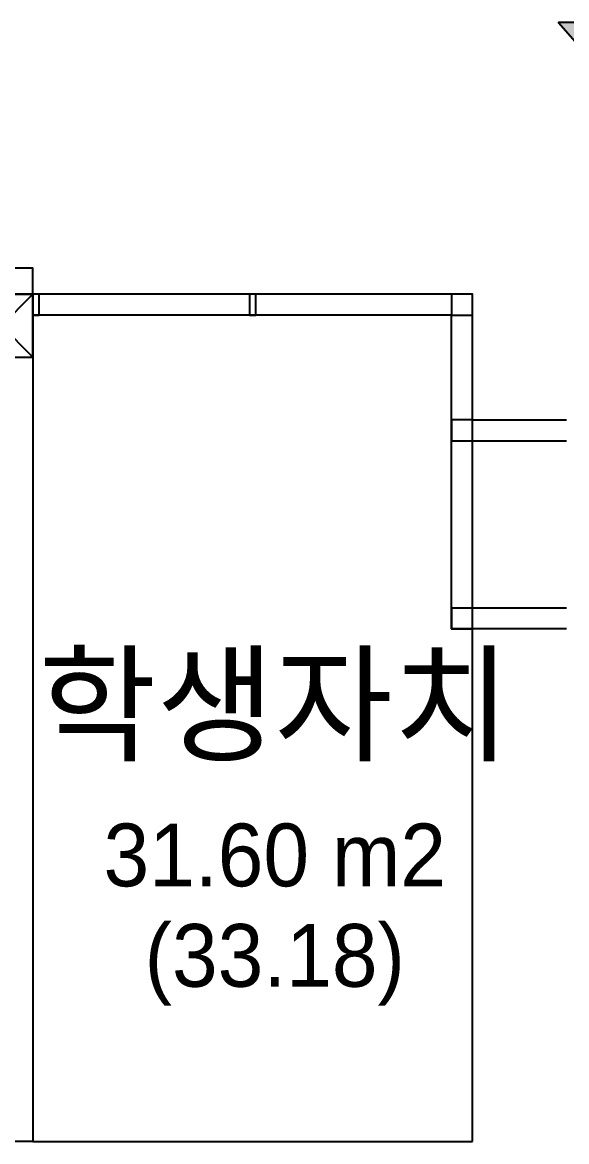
# Model space of a CAD drawing. Header units: millimetres. Extents: x 50157 to 283139, y 29188 to 187058.
# Drawn here: x 162493 to 167693, y 102788 to 113486 of the extents above; entities that cross this region are included whole.
import ezdxf
from ezdxf.enums import TextEntityAlignment as Align

# ---------------------------------------------------------------- set-up
doc = ezdxf.new("R2010")
doc.units = ezdxf.units.MM
doc.linetypes.add('HID', pattern=[2.2, 1.5, -0.7])
for name, color, linetype in [('A-FIN', 6, 'Continuous'), ('A-FIN-GL', 5, 'Continuous'), ('A-FIN-ST', 4, 'Continuous'), ('A-HID2', 7, 'HID'), ('A-RC', 2, 'Continuous'), ('G-TEXT1', 3, 'Continuous'), ('G-TEXT2', 7, 'Continuous'), ('SYMB-ENTER', 10, 'Continuous')]:
    doc.layers.add(name, color=color, linetype=linetype)
doc.layers.add('G-DEF1', color=163, linetype='Continuous', plot=False)
doc.styles.add('돋움_SEOP_건대특계관숙', font='gulim.ttc', dxfattribs={"width": 0.95})

# ---------------------------------------------------------------- blocks, each defined once
blk = doc.blocks.new('COL')
at = {"layer": 'A-RC'}
blk.add_lwpolyline([(-2370007, 768928), (-2369407, 768928), (-2369407, 769528), (-2370007, 769528)], close=True, dxfattribs=at)
at = {"layer": 'G-DEF1', "flags": 128}
for points in [[(-2370007, 769528), (-2369407, 768928)], [(-2370007, 768928), (-2369407, 769528)]]:
    blk.add_lwpolyline(points, dxfattribs=at)
blk = doc.blocks.new('AXIS-2')
blk.add_blockref('COL', (-225679.2, -14363.3))
blk = doc.blocks.new('T-2')
at = {"layer": 'A-RC', "flags": 128}
blk.add_lwpolyline([(-2595287, 754965), (-2603287, 754965), (-2603287, 747065), (-2603487, 747065), (-2603487, 755165), (-2595087, 755165), (-2595087, 747065), (-2595287, 747065)], dxfattribs=at)

msp = doc.modelspace()

# ---------------------------------------------------------------- hatches: boundary and pattern name
at = {"layer": 'SYMB-ENTER'}
h = msp.add_hatch(color=256, dxfattribs=at)
h.dxf.hatch_style = 1
h.paths.add_polyline_path([(168588, 112376), (169560, 113486), (167616, 113486)])

# ---------------------------------------------------------------- linework, layer by layer
at = {"layer": 'A-FIN', "flags": 128}
msp.add_lwpolyline([(162593, 110888), (162593, 111138), (145593, 111138)], dxfattribs=at)
at = {"layer": 'A-FIN-GL', "flags": 128}
for points in [[(167693, 107888), (166793, 107888), (166793, 110888), (162593, 110888)], [(167693, 107688), (166593, 107688), (166593, 110688), (162593, 110688)], [(166793, 109688), (167693, 109688)], [(166793, 109488), (167693, 109488)]]:
    msp.add_lwpolyline(points, dxfattribs=at)
at = {"layer": 'A-FIN-ST'}
for points in [[(162593, 110688), (162653, 110688), (162653, 110888), (162593, 110888)], [(164663, 110688), (164723, 110688), (164723, 110888), (164663, 110888)], [(166593, 110688), (166793, 110688), (166793, 110888), (166593, 110888)], [(166593, 109488), (166793, 109488), (166793, 109688), (166593, 109688)], [(166593, 107688), (166793, 107688), (166793, 107888), (166593, 107888)]]:
    msp.add_lwpolyline(points, close=True, dxfattribs=at)
at = {"layer": 'A-HID2'}
for p, q in [((162593, 107888), (162593, 102788)), ((166793, 102788), (166793, 107688)), ((162593, 102788), (166793, 102788))]:
    msp.add_line(p, q, dxfattribs=at)
at = {"layer": 'SYMB-ENTER'}
msp.add_lwpolyline([(168588, 112376), (169560, 113486), (167616, 113486)], close=True, dxfattribs=at)

# ---------------------------------------------------------------- block references
msp.add_blockref('AXIS-2', (2757679, -644277))

# ---------------------------------------------------------------- texts
at = {"layer": 'G-DEF1', "style": '돋움_SEOP_건대특계관숙'}
msp.add_text('(33.18)', height=600, rotation=360, dxfattribs=at).set_placement((164904, 104568), align=Align.MIDDLE_CENTER)
at = {"layer": 'G-TEXT1', "style": '돋움_SEOP_건대특계관숙'}
msp.add_text('학생자치', height=900, rotation=360, dxfattribs=at).set_placement((164904, 106968), align=Align.MIDDLE_CENTER)
at = {"layer": 'G-TEXT2', "style": '돋움_SEOP_건대특계관숙'}
msp.add_text('31.60 m2', height=600, rotation=360, dxfattribs=at).set_placement((164904, 105528), align=Align.MIDDLE_CENTER)

# ---------------------------------------------------------------- next in the draw order: block references
msp.add_blockref('T-2', (2757679, -644277))

doc.saveas('drawing.dxf')
